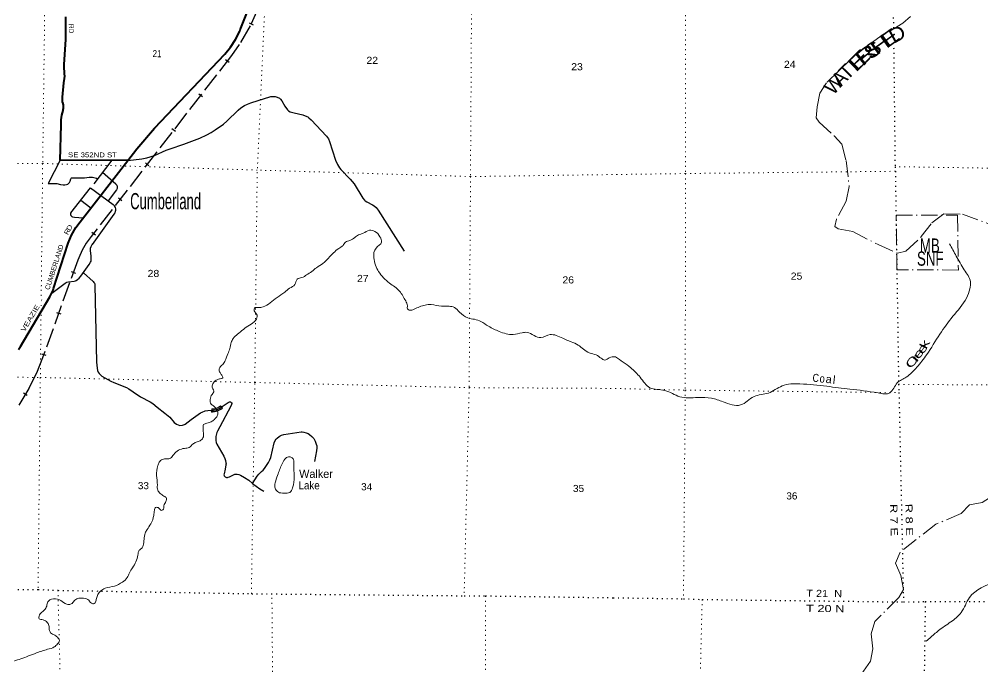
# Model space of a CAD drawing. Header units: feet. Extents: x -252966 to 4, y -183309 to 1368.
# Drawn here: x -233058 to -209293, y -89944 to -73978 of the extents above; entities that cross this region are included whole.
import ezdxf
from ezdxf.enums import TextEntityAlignment as Align

# ---------------------------------------------------------------- set-up
doc = ezdxf.new("R2010")
doc.units = ezdxf.units.FT
doc.header["$LTSCALE"] = 80
doc.header["$PDMODE"] = 32
doc.header["$PDSIZE"] = 40
for name, pattern in [('DOT_DASHED', [7.7, 5, -1.2, 0.3, -1.2]), ('DOTTED', [1.5, 0.3, -1.2]), ('LONG_DASHED', [7.5, 6, -1.5])]:
    doc.linetypes.add(name, pattern=pattern)
doc.layers.add('14', color=7, linetype='Continuous')
for name, color, linetype, lineweight in [('26', 7, 'Continuous', 40), ('27', 7, 'Continuous', 13), ('29', 7, 'Continuous', 25), ('31', 7, 'Continuous', 13), ('34', 7, 'Continuous', 13), ('39', 7, 'Continuous', 13), ('41', 7, 'Continuous', 13), ('44', 7, 'DOT_DASHED', 13), ('6', 7, 'DOTTED', 25), ('63', 7, 'Continuous', 25), ('7', 7, 'DOTTED', 13)]:
    doc.layers.add(name, color=color, linetype=linetype, lineweight=lineweight)

msp = doc.modelspace()

# ---------------------------------------------------------------- linework, layer by layer
at = {"layer": '26'}
for points in [[(-230383.28, -77459.61), (-230157.97, -77169.78), (-229723.82, -76664.17), (-227990.47, -74838.02), (-227847.86, -74662.82), (-227724.34, -74473.66), (-227621.27, -74272.64), (-227606.42, -74238.73), (-226964.45, -72638.63), (-226930.95, -72531.24)], [(-230383.28, -77459.61), (-230411.78, -77459.52), (-232046.28, -77454.59), (-232024.82, -76578.08), (-232021.76, -76459.81), (-232006.35, -76342.51), (-231978.76, -76227.46), (-231972.03, -76205.52), (-231967.01, -76177.17), (-231964.99, -76148.45), (-231965.98, -76119.67), (-231969.97, -76091.15), (-231976.91, -76063.21), (-231979.1, -76056.37), (-231988.78, -76015.63), (-231994.16, -75974.09), (-231995.16, -75932.22), (-231992.89, -75899.58), (-231957.48, -75543.94), (-231942.11, -75442.08), (-231937.38, -75382.26), (-231938.93, -75322.27), (-231945.6, -75269.11), (-231953.44, -75191.13), (-231953.08, -75112.76), (-231951.61, -75092.06), (-231907.69, -74478.89), (-231910.53, -74120.45), (-231911.35, -73920.42)], [(-233076.24, -82123.09), (-233027.19, -82046.24), (-232304.01, -80823.11), (-232260.44, -80741.48), (-232225.64, -80655.74), (-232213.12, -80616.66), (-231855.41, -79503.06), (-231767.72, -79303.87), (-231659.7, -79114.94), (-231558.02, -78970.76), (-230383.28, -77459.61)]]:
    msp.add_lwpolyline(points, dxfattribs=at)
at = {"layer": '29'}
for p, q in [((-230773.26, -77456.59), (-231219.63, -78033.09)), ((-231001.61, -77751.51), (-230676.35, -78038.1)), ((-230660.68, -78186.64), (-230868.12, -78453.05)), ((-231540.75, -78442.86), (-231293.67, -78630.71)), ((-231475.86, -80228.64), (-231239.28, -80440.75)), ((-231192.36, -80538.84), (-231152.48, -82432.19))]:
    msp.add_line(p, q, dxfattribs=at)
for points in [[(-230383.28, -77459.61), (-230035.83, -77422.14), (-229915.27, -77395.47), (-229725.17, -77334), (-229437.7, -77208.75), (-229335.69, -77170.49), (-229001.85, -77060.31), (-228603.09, -76907.23), (-228431.53, -76830.69), (-228322.57, -76768.07), (-228222.88, -76707.77), (-228018.87, -76566.29), (-227935.41, -76494.38), (-227661.84, -76216.06), (-227592.29, -76161.56), (-227499.56, -76104.73), (-227425.37, -76068.78), (-227346.54, -76039.79), (-226850.15, -75885.81)], [(-226850.15, -75885.81), (-226792.46, -75879.72), (-226743.78, -75882.04), (-226695.09, -75895.96), (-226641.77, -75926.11), (-226613.95, -75949.31), (-226583.81, -75986.42), (-226507.3, -76118.62), (-226440.07, -76209.08), (-226414.57, -76232.27), (-226372.84, -76257.79), (-226275.47, -76289.1), (-226062.18, -76335.49), (-226006.54, -76355.2), (-225943.94, -76387.67), (-225913.8, -76406.23), (-225858.16, -76456.1), (-225477.95, -76864.31), (-225433.9, -76926.94), (-225403.76, -76994.19), (-225255.39, -77448.79), (-225206.71, -77561.3), (-225158.02, -77638.98), (-225125.56, -77679.59), (-224893.73, -77917.31), (-224796.35, -78037.92), (-224587.7, -78385.83), (-224543.66, -78440.36), (-224522.8, -78458.92), (-224485.7, -78483.24), (-224341.96, -78552.82), (-224304.87, -78579.52), (-224253.87, -78622.43), (-224202.86, -78683.9), (-223560.88, -79700.31)], [(-232046.28, -77454.59), (-232341.81, -78031.57), (-232230.08, -78026.27)], [(-232230.08, -78026.27), (-232159.91, -78024.83), (-232134.41, -78027.15), (-232039.36, -78049.18), (-231972.14, -78058.46), (-231933.89, -78058.46), (-231891, -78050.34), (-231863.18, -78042.22), (-231852.75, -78037.58), (-231834.2, -78022.51), (-231816.82, -78002.79), (-231802.91, -77969.17), (-231787.84, -77910.03), (-231776.25, -77894.95), (-231768.14, -77889.15), (-231754.23, -77886.83), (-231685.84, -77886.83), (-231451.7, -77884.51), (-231334.63, -77874.08), (-231297.54, -77871.18), (-231251.18, -77874.08), (-231218.72, -77878.14), (-231185.11, -77885.67), (-231156.13, -77897.85), (-231128.75, -77915.72)], [(-231783, -78749.05), (-231298.39, -78131.51), (-230740.87, -78548.14)], [(-230676.35, -78038.1), (-230664.67, -78050.32), (-230654.24, -78072.35), (-230642.65, -78109.46), (-230641.49, -78124.53), (-230644.96, -78147.72), (-230650.76, -78166.28), (-230660.68, -78186.64)], [(-230740.87, -78548.14), (-230719.72, -78569.53), (-230705.24, -78591.86), (-230694.8, -78621.13), (-230686.69, -78649.84), (-230683.21, -78679.11), (-230683.79, -78695.35), (-230689.01, -78715.94), (-230695.38, -78736.51), (-230704.08, -78755.37), (-230723, -78786.03)], [(-231783, -78749.05), (-231795.38, -78778.26), (-231795.38, -78795.66), (-231783.79, -78817.69), (-231772.2, -78835.08), (-231761.77, -78843.2), (-231747.86, -78851.32), (-231698.01, -78860.59), (-231483.86, -78873.96)], [(-230723, -78786.03), (-231260.28, -79535.87), (-231248.28, -79519.27)], [(-232256.64, -80733.57), (-231928.67, -80484.08), (-231904.32, -80470.75), (-231886.94, -80464.95), (-231840.58, -80456.25), (-231703.8, -80435.38), (-231674.82, -80427.84), (-231655.11, -80419.72), (-231618.03, -80393.63), (-231584.41, -80365.22), (-231536.89, -80314.77), (-231330.56, -80024.87), (-231298.11, -79965.73), (-231287.68, -79941.38), (-231284.2, -79918.18), (-231284.2, -79811.49), (-231299.29, -79688.58), (-231300.43, -79646.82), (-231299.29, -79624.8), (-231284.2, -79581.88), (-231260.28, -79535.87)], [(-231239.28, -80440.75), (-231218.72, -80466.39), (-231205.4, -80489.3), (-231196.7, -80513.36), (-231192.36, -80538.84)], [(-231152.48, -82432.19), (-231139.32, -82581.62), (-231127.73, -82638.44), (-231111.5, -82679.03), (-231086, -82713.82), (-231055.86, -82746.29), (-231021.09, -82777.6), (-230803.17, -82902.84), (-230726.66, -82936.48), (-230413.69, -83060.56), (-230355.74, -83089.55), (-230251.41, -83167.25), (-230065.95, -83287.85), (-229829.48, -83413.1), (-229764.57, -83454.85), (-229653.29, -83542.98), (-229467.83, -83691.42), (-229347.27, -83793.47), (-229235.99, -83918.71), (-229178.04, -83966.27), (-229138.62, -83982.5), (-229096.9, -83992.93), (-229031.98, -83987.14), (-228983.3, -83970.91), (-228967.07, -83960.46), (-228814.06, -83849.13), (-228586.87, -83683.31), (-228549.78, -83663.58), (-228473.27, -83636.92), (-228406.04, -83626.47), (-228267.69, -83618.75)], [(-228267.69, -83618.75), (-228214.18, -83612.84), (-228183.46, -83605.89), (-228158.54, -83596.61), (-228124.94, -83577.78), (-227902.96, -83424.7), (-227870.49, -83412.22), (-227849.64, -83413.1), (-227827.6, -83424.97), (-227817.18, -83438.62), (-227813.69, -83451.65), (-227819.5, -83475.73), (-227838.05, -83522.11), (-228113.93, -84030.05), (-228171.88, -84132.97), (-228185.79, -84171.53), (-228205.5, -84263.44), (-228208.98, -84299.09), (-228206.66, -84363.17), (-228198.55, -84418.84), (-228186.95, -84452.47), (-228184.79, -84457.17)], [(-227302.62, -85426.93), (-227188.92, -85245.41), (-227147.19, -85196.7), (-227082.27, -85134.08), (-227044.01, -85097.55), (-227005.77, -85055.22), (-226908.4, -84904.46), (-226873.62, -84844.16), (-226852.76, -84781.53), (-226769.3, -84422.03), (-226746.11, -84364.05), (-226725.24, -84331.58), (-226699.74, -84306.06), (-226651.06, -84264.31), (-226622.08, -84248.08), (-226590.78, -84234.16), (-226532.82, -84221.4), (-226108.57, -84155.3), (-226078.42, -84153.57), (-226041.33, -84158.21), (-225978.74, -84176.18), (-225935.84, -84194.16), (-225898.75, -84218.51), (-225841.96, -84266.63), (-225795.58, -84319.4), (-225760.81, -84384.92), (-225731.83, -84454.5), (-225721.4, -84493.93), (-225719.08, -84547.28), (-225723.72, -84619.18), (-225774.19, -84882.46)], [(-228184.79, -84457.17), (-228013.07, -84753.99), (-227988.74, -84806.75), (-227973.66, -84858.36), (-227959.76, -84915.77), (-227956.28, -84941.28), (-227959.75, -84967.37), (-227980.62, -85074.06), (-228006.12, -85190.03), (-228009.02, -85212.36), (-228007.28, -85224.82), (-228002.65, -85237.87), (-227994.53, -85248.02), (-227977.14, -85265.41), (-227963.82, -85272.66), (-227950.48, -85278.17), (-227937.73, -85279.62), (-227922.66, -85278.17), (-227901.8, -85273.24), (-227869.34, -85261.93), (-227739.51, -85199.31), (-227729.08, -85195.54), (-227717.49, -85194.67), (-227698.94, -85193.8), (-227683.87, -85196.99), (-227645.62, -85207.43), (-227602.73, -85222.5), (-227498.4, -85275.85), (-227398.71, -85343.11), (-227302.62, -85426.93), (-227127.47, -85554.17), (-227021.49, -85615.52)]]:
    msp.add_lwpolyline(points, dxfattribs=at)
at = {"layer": '31'}
for p, q in [((-228314.96, -83656.74), (-228306.8, -83582.18)), ((-228306.12, -83649.6), (-228299.7, -83590.94)), ((-228096.67, -83523.54), (-228056.48, -83566.75)), ((-228096.23, -83512.28), (-228045.15, -83567.2))]:
    msp.add_line(p, q, dxfattribs=at)
for radius, start, end in [(337.56, 263.41909, 313.30333), (262.56, 263.41909, 313.30333), (329.56, 264.84135, 311.88055), (270.56, 265.07835, 311.65275)]:
    msp.add_arc((-228276.49, -83321.37), radius, start, end, dxfattribs=at)
msp.add_point((-228306.12, -83649.6), dxfattribs=at)
at = {"layer": '34'}
msp.add_spline([(-218217.5, -68118.9), (-217818.59, -68502.22), (-217490.53, -68810.19), (-217191.78, -69023.09), (-216834.66, -69061.18), (-216496.57, -68986.16), (-215995.55, -68781.81), (-215509.84, -68690.22), (-215017.22, -68711.61), (-214542.62, -68912.27), (-214154.46, -69267.26), (-213745.29, -69739.43), (-213083.84, -70230.42), (-212305.56, -70752.91), (-211906.58, -71039.46), (-211705.72, -71342.04), (-211450.44, -71850.87), (-211204.93, -72133.77), (-210796.58, -72295.41), (-210072.71, -72416.06), (-209772.07, -72641.07), (-209264.71, -72993.31), (-208733.56, -73194.57), (-208312.81, -73523.7), (-207476.53, -74101.25), (-207033.84, -74263.25), (-206838.86, -74354.06), (-206321.38, -74704.38), (-205677.7, -75156.87), (-205056.49, -75437.74), (-204124.65, -75760.23), (-203311.21, -76008.87), (-202483.83, -76275.8), (-201779.58, -76535.37), (-201450.83, -76776.82), (-201210.24, -77144.35), (-200944.04, -77768.23), (-200576.16, -78326.65), (-200100.46, -79005.2), (-199794.38, -79290.76), (-199362.96, -79369.97), (-198617.64, -79369.87), (-197787.45, -79366.65), (-197212.93, -79475.62), (-196872.65, -79773.65), (-196688.29, -80303.9), (-196611.18, -80659.6), (-196425.48, -81060.82), (-195953.48, -81707.07), (-195398.47, -82334.03), (-194826.82, -82914.8), (-194541.68, -83270.71), (-193996.71, -84087.11), (-193754.27, -84470.79), (-193389.9, -84783.18), (-192573.48, -85328.26), (-191690.73, -85904.29), (-191187.42, -86258.49), (-190605.33, -86611.53), (-189757.04, -87199.28), (-189185.09, -87556.24), (-188655.54, -87717.16), (-188130.02, -87682.45), (-187782.11, -87633.74), (-187483.18, -87634.92), (-187344.19, -87670.68), (-187205.85, -87718.88)], degree=3, dxfattribs=at)
at = {"layer": '39'}
for points in [[(-218205.89, -67145.85), (-217894.46, -67249.25), (-217578.41, -67351.43), (-216891.57, -67342.64), (-216587.75, -67261.2), (-216325.28, -67272.07), (-215745.02, -67411.35), (-215226.79, -67495.53), (-214765.55, -67621.44), (-214116.45, -67745.32), (-213533.98, -67866.48), (-212846.94, -68033.11), (-212513.19, -68181.86), (-212165.55, -68354.95), (-211836.97, -68612.52), (-211790.91, -68844.89), (-211786.39, -69383.3), (-211753.63, -69924.04), (-211711.52, -70148.3), (-211684.52, -70271.59), (-211695.1, -70513.44), (-211699.86, -70581.94), (-211676.79, -70695.1), (-211620.79, -70748.13), (-211437.96, -70842.83), (-211312.3, -70995.4), (-211197.31, -71204.31), (-210926.88, -71810.09), (-210619.68, -71986.78), (-210367.52, -72017.71), (-210111.52, -71873.25), (-209846.8, -71861.96), (-209546.03, -71879.29), (-209282.07, -71940.59), (-209115.63, -72057.3), (-209240.34, -72396.73), (-209253.8, -72525.63), (-209143.68, -72619.56), (-208942.51, -72698.33), (-208742.3, -72674.26), (-208496.27, -72517.6), (-208204.84, -72462.24), (-207905.22, -72590.45), (-207818.7, -72817.21), (-207933.55, -72985.35), (-208064.44, -73141.23), (-208047.5, -73260.38), (-207901.36, -73386.95), (-207706.57, -73495.9), (-207654.48, -73536.78), (-207068.67, -73726.53), (-206617.06, -74001.55), (-206139.2, -74276.85), (-205807.3, -74409.44), (-205510.35, -74406.56), (-205037.72, -74407.58), (-204868.83, -74481.98), (-204679.03, -74683.62), (-204443.88, -74990.6), (-204267.55, -75127.58), (-204035.28, -75128.05), (-203605.52, -75172.97), (-203295.81, -75303.31), (-202942.25, -75488.56), (-202658.42, -75582.33), (-202524.73, -75545.45), (-202325.33, -75600), (-202109.1, -75783.79), (-201827.26, -76069.09), (-201660.57, -76161.6), (-201425.18, -76250.82), (-201196.8, -76432.72), (-200988, -76553.91), (-200646.79, -76567.64), (-200247.51, -76630.38), (-200094.05, -76829.63), (-199559.66, -77692.29), (-199338.87, -78021.29), (-199051, -78308.68), (-198493.71, -78715.88), (-198256.44, -78819.24), (-197971.57, -78812.2), (-197597.07, -78537.95), (-197327.67, -78464.2), (-196934.62, -78543.01), (-196596.38, -78843.03), (-196452.59, -79195.41), (-196334.05, -79646.32), (-196276.66, -79955.44), (-196261.99, -80043.96), (-196229.62, -80093.05)], [(-218207.34, -67292.05), (-217857.72, -67406.92), (-217414.09, -67478.2), (-216927.39, -67485.42), (-216569.21, -67420.69), (-216187.96, -67469.13), (-215673.59, -67535.11), (-215219.57, -67578.28), (-214845.03, -67689.14), (-214470.41, -67791.95), (-213918.31, -67920.85), (-213352.12, -68053.93), (-212799.64, -68146.54), (-212477.74, -68268.94), (-212129.15, -68544.87), (-211943.39, -68746.48), (-211938.87, -69089.3), (-211918.89, -69694.42), (-211847.88, -70247.66), (-211787.14, -70623.35), (-211721.85, -70755.11), (-211631.62, -70818.58), (-211383.32, -71026.9), (-211202.94, -71357.5), (-211088.98, -71665.2), (-210984.31, -71894.17), (-210713.23, -72048.29), (-210330.23, -72122.96), (-210033.47, -71942.64), (-209879.91, -71938.23), (-209498.62, -71982.63), (-209319.59, -72053.1), (-209276.31, -72164.46), (-209366.89, -72328.84), (-209340.28, -72490.43), (-209247.22, -72670.88), (-209072.71, -72787.68), (-208832.59, -72810.4), (-208667.1, -72824.27), (-208577.28, -72732.48), (-208462.97, -72616.75), (-208259.22, -72641.11), (-208051.07, -72631.24), (-207921.66, -72812.07), (-208047.01, -73018.42), (-208188.05, -73180.24), (-208078.63, -73340.7), (-207955.27, -73521.47), (-207722, -73620.75), (-207281.21, -73770.64), (-207145.79, -73762), (-206781.09, -74042.14), (-206239.27, -74382.64), (-205841.16, -74558.29), (-205421.1, -74564.79), (-205008.83, -74542.99), (-204848.51, -74665.68), (-204595.01, -74956.73), (-204409.47, -75178.49), (-204274.87, -75248.49), (-204038.15, -75210.69), (-203965.68, -75233.64), (-203634.36, -75227.1), (-203396.84, -75306.26), (-203043.31, -75495.55), (-202770.13, -75641.63), (-202536.37, -75694.53), (-202439.16, -75669.36), (-202362.88, -75714.53), (-201982.6, -76051.3), (-201869.51, -76248.09), (-201555.33, -76336.13), (-201344.78, -76483.56), (-201179.92, -76557.91), (-201055.81, -76666.1), (-200765.47, -76715.58), (-200389.89, -76725.65), (-200194.26, -76949.54), (-199810.25, -77510.15), (-199310.23, -78180.89), (-198862.83, -78667.58), (-198422.88, -78898.11), (-198051.57, -78930.31), (-197671.91, -78742.81), (-197310.71, -78581.33), (-197030.08, -78594.41), (-196720.95, -78779.19), (-196535.39, -79194.52), (-196407.34, -79702), (-196336.03, -80031.42), (-196339.2, -80142.29)], [(-218351.72, -82300.38), (-218503.64, -82323.87), (-218616.46, -82383.92), (-218702.79, -82339.35), (-218827.2, -82256.4), (-218997.98, -82205.52), (-219272.85, -82011.35), (-219447.55, -81930.25), (-219652.39, -81843.02), (-219813.05, -81774.05), (-219965.83, -81755.45), (-220191.31, -81825.22), (-220360.08, -81778.37), (-220532.77, -81699.3), (-220655.48, -81708.98), (-220874.83, -81750.58), (-221220.49, -81677), (-221483.52, -81547.3), (-221670.17, -81431.93), (-221830.87, -81377.06), (-221991.65, -81344.34), (-222200.32, -81198.7), (-222322.62, -81085.55), (-222457.26, -81054.92), (-222642.28, -81054.34), (-222901.58, -81013.25), (-223046.41, -81024.88), (-223318.26, -81128.73), (-223436.98, -81150.51), (-223481.12, -81118.15), (-223484.89, -81043.64), (-223526.73, -80924.7), (-223678.77, -80682.59), (-223925.48, -80484.48), (-224194.02, -80199.71), (-224313.56, -79859.03), (-224256.45, -79619.59), (-224123.25, -79477.04), (-224161.01, -79342.01), (-224287.27, -79208.71), (-224421.92, -79182.11), (-224572.98, -79252.11), (-224693.8, -79296.03), (-224784.51, -79360.18), (-224901.39, -79432.31), (-225012.14, -79474.24), (-225072.74, -79554.6), (-225179.58, -79630.78), (-225308.66, -79741.12), (-225433.76, -79867.59), (-225566.94, -80000.07), (-225728.17, -80104.27), (-225839.09, -80198.56), (-225970.09, -80282.72), (-226086.95, -80346.79), (-226199.71, -80388.72), (-226260.48, -80521.43), (-226389.48, -80609.62), (-226508.46, -80705.9), (-226699.95, -80838.2), (-227044.62, -81070.7), (-227161.31, -81084.42), (-227255.89, -81102.25), (-227262.13, -81164.65), (-227192.11, -81275.62), (-227230.75, -81406.39), (-227381.96, -81518.67), (-227674.33, -81747.31), (-227781.25, -81847.65), (-227829.85, -81948.18), (-227860.51, -82097.09), (-227913.24, -82229.83), (-227978.14, -82396.75), (-228040.8, -82489.18), (-228107.4, -82561.46), (-228127.75, -82633.89), (-228095.8, -82702.45), (-228053.8, -82771.05), (-228037.88, -82823.45), (-228100.29, -82841.38), (-228174.78, -82867.32), (-228269.54, -82939.51), (-228298.06, -83048.16), (-228284.14, -83094.52), (-228258.16, -83144.94), (-228302.68, -83229.37), (-228347.34, -83354.08), (-228327.61, -83468.92), (-228249.36, -83523.53), (-228172.08, -83644.99)], [(-218351.72, -82300.38), (-217976.66, -82572.63), (-217742.77, -82807.01), (-217503.08, -83065.65), (-217134.13, -83132.1), (-216766.11, -83287.26), (-216321.95, -83306.12), (-215984.82, -83323.84), (-215696.89, -83411.6), (-215265.45, -83488.8), (-214934.07, -83282.64), (-214579.7, -83195.69), (-214240.56, -83019.86), (-213801.74, -82970.11), (-213139.85, -83029.61), (-212570.95, -83096.18), (-211875.1, -83192.34), (-211584.22, -83189.4), (-211399.9, -82945.37), (-211178.24, -82800.55), (-210917.2, -82559.36), (-210675.62, -82247.39), (-210351.27, -81744.75), (-210027.55, -81302.6), (-209693.65, -80852.49), (-209610.52, -80627.54), (-209596.56, -80450.25), (-209749.04, -80156.25), (-209945.49, -79817.42), (-210112.02, -79515.21)], [(-199390.2, -79433.05), (-199223.75, -79774.73), (-199236.15, -79996.4), (-199446.14, -80183.69), (-199450.92, -80449.8), (-199333.32, -80795.85), (-199177.7, -81176.59), (-199189.86, -81765.23), (-199245.93, -82107.41), (-199324.16, -82249.74), (-199513.74, -82417.08), (-199578.52, -82626.09), (-199673.77, -82850.9), (-199714.17, -83046.06), (-199768.24, -83274.69), (-199779.59, -83511.14), (-199877.75, -83822.62), (-200053.24, -83994.15), (-200342.27, -84013.24), (-200788.63, -84010.49), (-200977.62, -84121.39), (-201151.4, -84323.18), (-201334.63, -84462.37), (-201474.71, -84335.86), (-201705.05, -84343.48), (-201847.93, -84487.13), (-201898.99, -84736.61), (-202007.85, -84910.87), (-202251.6, -84847.77), (-202531.76, -84790.34), (-202692.29, -84883.39), (-202876.85, -84956.02), (-203360.41, -85035.54), (-203628.4, -85167.77), (-203911.51, -85394.61), (-204030.51, -85572.79), (-204166.9, -85869.76), (-204289.08, -85965.23), (-204484.61, -85926.85), (-204868.67, -85955.01), (-205276.32, -85920.41), (-205755.05, -85923.35), (-206160.81, -85900.87), (-206474.89, -85998.33), (-206862.63, -86381.33), (-207398.17, -86992.61), (-207789.32, -87315.08), (-208416.38, -87596.71), (-208976.36, -87838.74), (-209618.76, -88237.16), (-209826.63, -88609.98), (-210038.76, -88809.35), (-210354.13, -89029.79), (-210572.15, -89212.97), (-210686.29, -89312.56)], [(-228172.08, -83644.99), (-228157.42, -83694.98), (-228187.86, -83779.45), (-228246.41, -83847.73), (-228321.01, -83903.88), (-228427.71, -83937.78), (-228512.3, -83973.76), (-228522.66, -84066.35)], [(-228522.66, -84066.35), (-228516.99, -84175.1), (-228527.47, -84303.94), (-228600.09, -84372.18), (-228696.75, -84408.12), (-228777.34, -84454.18), (-228868.11, -84536.45), (-228980.81, -84560.26), (-229131.8, -84606.1), (-229248.79, -84710.44), (-229327.53, -84802.82), (-229422.1, -84818.63), (-229528.74, -84832.39), (-229605.39, -84902.63), (-229637.84, -84985.08), (-229672.85, -85232.65), (-229651.5, -85464.28), (-229643.87, -85591.16), (-229579.79, -85671.91), (-229489.5, -85734.62), (-229427.34, -85791.19), (-229439.66, -85867.67), (-229490.29, -85974.24), (-229514.76, -86076.85), (-229546.99, -86090.85), (-229589.12, -86060.51), (-229653.32, -86014), (-229695.56, -86015.88), (-229725.95, -86084.24), (-229740.47, -86215.09), (-229813.55, -86420.25), (-229904.51, -86560.91), (-229951.07, -86651.38), (-229979.72, -86800.3), (-230000.35, -86957.3), (-230042.81, -87025.63), (-230097.26, -87071.77), (-230131.84, -87190.46), (-230263.6, -87502.16), (-230342.45, -87628.77), (-230395.13, -87747.41), (-230514.15, -87855.77), (-230707.54, -87955.84), (-230943.01, -88007.46), (-231047.82, -88075.59), (-231118.5, -88163.97), (-231155.02, -88262.52), (-231177.43, -88349.04), (-231207.73, -88389.21), (-231280.1, -88378.92), (-231344.21, -88306.22), (-231470.74, -88255.49), (-231686.07, -88299.11), (-231756.74, -88383.46), (-231833.26, -88413.42), (-231929.7, -88382.91), (-232068.17, -88295.89), (-232259.18, -88281.2), (-232339.77, -88327.26), (-232374.27, -88419.77), (-232418.86, -88524.34), (-232501.57, -88600.6), (-232570.27, -88697.04), (-232576.47, -88749.37), (-232504.18, -88781.82), (-232385.69, -88832.53), (-232327.69, -88929.37), (-232319.97, -89026.05), (-232284.03, -89104.69), (-232183.68, -89165.42), (-232097.44, -89236.16), (-232069.49, -89300.69), (-232114.01, -89383.11), (-232196.71, -89457.35), (-232359.8, -89515.23), (-232635.62, -89604.98), (-233018.21, -89748.76), (-233380.6, -89868.43), (-233483.21, -89880.19), (-233529.25, -89815.61), (-233522.8, -89690.79), (-233506.23, -89545.86), (-233564.04, -89392.64), (-233702.41, -89273.4), (-233826.78, -89176.36), (-233977.32, -89089.3), (-234013.29, -89020.72), (-234143.23, -88784.72), (-234287.67, -88675.53), (-234547.01, -88648.53), (-234711.96, -88660.1), (-234800.38, -88641.69), (-234856.58, -88607.29), (-234933.07, -88629.2), (-235047.77, -88646.96), (-235166.43, -88648.6), (-235279.15, -88678.45)], [(-226674.15, -85183.69), (-226568.7, -84922.25), (-226481.82, -84799.69), (-226397.25, -84769.75), (-226324.94, -84794.14), (-226290.9, -84840.56), (-226287.16, -84925.15), (-226278.21, -85259.44), (-226315.31, -85529.15), (-226386.08, -85645.71), (-226530.93, -85661.37), (-226667.62, -85640.8), (-226735.74, -85564.07), (-226753.52, -85467.36), (-226731.05, -85360.71), (-226674.15, -85183.69)]]:
    msp.add_spline(points, degree=3, dxfattribs=at)
at = {"layer": '44'}
for points in [[(-211070.97, -73908.45), (-211263.66, -74072.31), (-211407.89, -74162.03), (-211744.01, -74345.87), (-212399.97, -74821.22), (-213143.67, -75545.81), (-213314.08, -75804.16), (-213380.35, -76135.71), (-213403.61, -76411.53), (-213330.43, -76516.79), (-212960.58, -76856.21), (-212769.93, -77055.12), (-212663.77, -77464.24), (-212586.06, -78098.19), (-212662.11, -78461.24), (-212899.59, -78905.08), (-212939.61, -79085.58), (-212859.91, -79142.67), (-212497.31, -79214.67), (-211872.29, -79534.56), (-211394.73, -79748.43), (-211187.42, -79696.25), (-210808.29, -79338.27), (-210549.81, -78999.17), (-210248.6, -78772.41), (-209788.63, -78788.01), (-209040.85, -79062.65)], [(-208973.24, -85682.47), (-209308.73, -85898.17), (-209618.41, -85949.32), (-209821.4, -86164.35), (-210450.51, -86431.37), (-211328.91, -87117.98), (-211442.19, -87394.22)], [(-211442.19, -87394.22), (-211312.8, -87696.78), (-211250.43, -88043.93), (-211363.48, -88238.95), (-211950.94, -88826.28), (-212042.46, -89132.89), (-212004.2, -89507.15), (-212063.52, -89806.05), (-212414.14, -90319.09), (-212622.77, -90497.89), (-212653.66, -90571.95), (-212675.19, -90689.9)]]:
    msp.add_lwpolyline(points, dxfattribs=at)
msp.add_lwpolyline([(-211410.46, -80158.52), (-211427.6, -78809.18), (-209917.89, -78808.2), (-209894.37, -80161.46)], close=True, dxfattribs=at)
at = {"layer": '6'}
msp.add_line((-210710.53, -88338.41), (-210743.39, -90707.93), dxfattribs=at)
for points in [[(-211501.71, -70917.8), (-211514.13, -72344.2), (-211515.66, -72491.38), (-211494.95, -74259.83)], [(-211489.98, -74684.66), (-211455.68, -77613.55), (-211448.78, -77726.54), (-211367.94, -82979.99), (-211359.98, -83185.74), (-211247.89, -88346.78)], [(-235252.73, -88041.19), (-232594.22, -88038.51), (-232105.6, -88060.18), (-227323.5, -88143.69), (-226840.85, -88149.24), (-222084.77, -88194.4), (-221553.85, -88198.09), (-218409.02, -88241.92)], [(-218409.02, -88241.92), (-216674.38, -88268.62), (-216214.03, -88285.64), (-211247.89, -88346.78), (-210710.53, -88338.41), (-205903.32, -88339.37), (-205592.34, -88346.73), (-200657.68, -88326.88), (-200387.13, -88337.83), (-195521.49, -88351.52), (-195230.68, -88356.65), (-190233.7, -88365.69), (-189939.22, -88405.13), (-187208.43, -88513.03)]]:
    msp.add_lwpolyline(points, dxfattribs=at)
at = {"layer": '63'}
for p, q in [((-227391.16, -74066.12), (-227290.28, -74111.5)), ((-227970.46, -74966.85), (-227883.03, -75034.6)), ((-228625.17, -75815.96), (-228537.74, -75883.71)), ((-229292.32, -76672.61), (-229204.89, -76740.37)), ((-229947.03, -77521.73), (-229859.6, -77589.48)), ((-230614.18, -78378.38), (-230526.75, -78446.14)), ((-231268.89, -79227.5), (-231181.46, -79295.25)), ((-231776.18, -80197.82), (-231672.14, -80235.37)), ((-232137.71, -81207.25), (-232033.67, -81244.8)), ((-232508.76, -82227.67), (-232404.72, -82265.22)), ((-232954.3, -83188.62), (-232859.44, -83245.49))]:
    msp.add_line(p, q, dxfattribs=at)
at = {"layer": '63', "linetype": 'LONG_DASHED'}
msp.add_lwpolyline([(-227144.3, -73650.49), (-227362.89, -74136.38), (-227631.09, -74596.79), (-227826.48, -74874.45), (-231284.35, -79336.58), (-231405.24, -79500.01), (-231508.37, -79675.14), (-231592.63, -79860.11), (-231613.63, -79915.93), (-232483.94, -82327.43), (-232632.68, -82708.14), (-232820.4, -83071.25), (-232825.69, -83080.28), (-233085.06, -83512.92)], dxfattribs=at)
at = {"layer": '7'}
for p, q in [((-232105.6, -88060.18), (-232040.54, -90500.08)), ((-226807, -90553.02), (-226826.78, -88151.29)), ((-221553.85, -88198.09), (-221557.77, -90604.89)), ((-216214.03, -88285.64), (-216270.68, -90655.9))]:
    msp.add_line(p, q, dxfattribs=at)
for points in [[(-221780.75, -66004.85), (-221760.07, -67312.1), (-221896, -72518.91), (-221927.79, -77856.94), (-221961.15, -83062.06), (-222084.77, -88194.4)], [(-216492.29, -67430.41), (-216619.67, -72674.76), (-216624.17, -77782.13), (-216631.1, -83123.36), (-216674.38, -88268.62)], [(-227333.55, -88143.66), (-227247.89, -82934.67), (-227189.29, -77771.71), (-226939.08, -72293.63), (-226940.83, -71993.09)], [(-232421.94, -73160.12), (-232480.94, -77533.77), (-232516.75, -80807.2)], [(-218308.53, -77805.55), (-221927.79, -77856.94), (-227186.27, -77697.42), (-232480.94, -77533.77), (-233703.08, -77543.52)], [(-199644.14, -77738.04), (-200604.37, -77735.56), (-205928.25, -77696.81), (-211455.68, -77613.55)], [(-211448.78, -77726.54), (-216624.17, -77782.13), (-218308.53, -77805.55)], [(-232519.12, -81024.24), (-232538.67, -82811.31), (-232594.22, -88038.51)], [(-234058.56, -82797.82), (-232538.67, -82811.31), (-227247.89, -82934.67), (-221961.15, -83062.06), (-218359.33, -83081.64)], [(-218359.33, -83081.64), (-216631.1, -83123.36), (-211359.98, -83185.74)], [(-211367.94, -82979.99), (-205930.98, -83021.96), (-200619.02, -83042.44), (-195351.53, -83066.47), (-192500.51, -83078.41)]]:
    msp.add_lwpolyline(points, dxfattribs=at)

# ---------------------------------------------------------------- texts
at = {"layer": '14', "width": 0.6}
msp.add_text('Cumberland', height=400, dxfattribs=at).set_placement((-230322.23, -78663.26))
at = {"layer": '27'}
for s, rotation, width, p in [('RD', 270.235, 0.8, (-231835.64, -74093.54)), ('SE 352ND ST', 359.827, 1.2, (-231856.01, -77379.94)), ('VEAZIE  -', 59.406, 1.3, (-232923.6, -81698.43))]:
    msp.add_text(s, height=120, rotation=rotation, dxfattribs=dict(at, width=width)).set_placement(p)
for s, rotation, width, p in [('D', 59.506, 1.25, (-231768.37, -79147.86)), ('R', 63.4, 1.15, (-231827.72, -79245.6))]:
    msp.add_text(s, height=120, rotation=rotation, dxfattribs=dict(at, width=width)).set_placement(p, align=Align.CENTER)
msp.add_text('CUMBERLAND', height=120, rotation=72.192, dxfattribs=at).set_placement((-232316.04, -80661.53))
at = {"layer": '41'}
for s, rotation, width, p in [('k', 61.624, 1.6, (-210637.75, -82039.39)), ('e', 53.624, 1.7, (-210702.64, -82157.58)), ('r', 50.517, 2, (-210872.19, -82383.82)), ('e', 53.982, 1.7, (-210799.34, -82279.14)), ('C', 48.404, 1.65, (-210971.46, -82494.29)), ('C', 355.416, 0.8, (-213419.52, -82922)), ('o', 354.311, 0.85, (-213260.94, -82937.17))]:
    msp.add_text(s, height=200, rotation=rotation, dxfattribs=dict(at, width=width)).set_placement(p, align=Align.CENTER)
for s, p in [('a', (-213100.21, -82951.55)), ('l', (-212969.95, -82970.42))]:
    msp.add_text(s, height=200, rotation=353.41, dxfattribs=at).set_placement(p, align=Align.CENTER)
msp.add_text('Walker', height=200, dxfattribs=at).set_placement((-226154.51, -85287.29))
at = {"layer": '41', "width": 0.9}
msp.add_text('Lake', height=200, dxfattribs=at).set_placement((-226169.2, -85571.41))
at = {"layer": '44'}
for s, rotation, width, p in [('H', 35.929, 1.45, (-211717.19, -74739.59)), ('E', 35.929, 1.45, (-211488.8, -74583.23)), ('D', 28.699, 1.15, (-211319.71, -74493.51)), ('S', 35.929, 1.3, (-211907.66, -74875.87)), ('E', 44.254, 1.75, (-212233.98, -75116.05)), ('R', 39.929, 1.55, (-212059.15, -74984.39))]:
    msp.add_text(s, height=350, rotation=rotation, dxfattribs=dict(at, width=width)).set_placement(p, align=Align.CENTER)
for s, rotation, p in [('T', 45.254, (-212528.48, -75395.15)), ('W', 48.254, (-212830.04, -75701.67)), ('A', 44.254, (-212702.54, -75564.46))]:
    msp.add_text(s, height=350, rotation=rotation, dxfattribs=at).set_placement(p, align=Align.CENTER)
at = {"layer": '44', "width": 0.7}
for s, p in [('MB', (-210844, -79734.04)), ('SNF', (-210914.61, -80055.56))]:
    msp.add_text(s, height=350, rotation=0.037, dxfattribs=at).set_placement(p)
at = {"layer": '6'}
for s, rotation, width, p in [('R 7 E', 271.244, 1.35, (-211577.12, -85932.72)), ('R 8 E', 271.244, 1.35, (-211201.82, -85928.27)), ('T 21  N', 359.295, 1.15, (-213645.55, -88219.5)), ('T 20 N', 359.295, 1.35, (-213652.64, -88590.2))]:
    msp.add_text(s, height=175, rotation=rotation, dxfattribs=dict(at, width=width)).set_placement(p)
at = {"layer": '7'}
for s, width, p in [('21', 0.85, (-229770.11, -74912.13)), ('22', 1.1, (-224494.85, -75077.89)), ('23', 1.1, (-219443.43, -75234.96)), ('28', 1.1, (-229891.83, -80332.69)), ('27', 1.1, (-224727.31, -80456.81)), ('26', 1.1, (-219661.37, -80492.41)), ('33', 1.05, (-230133.18, -85565.67)), ('34', 1.05, (-224626.07, -85592.78)), ('35', 1.05, (-219399.51, -85635.48))]:
    msp.add_text(s, height=175, rotation=359.82, dxfattribs=dict(at, width=width)).set_placement(p)
for s, width, p in [('24', 1.1, (-214196.02, -75176.09)), ('25', 1.1, (-214028.82, -80398.84)), ('36', 1.05, (-214137.66, -85819.9))]:
    msp.add_text(s, height=175, dxfattribs=dict(at, width=width)).set_placement(p)

doc.saveas('drawing.dxf')
